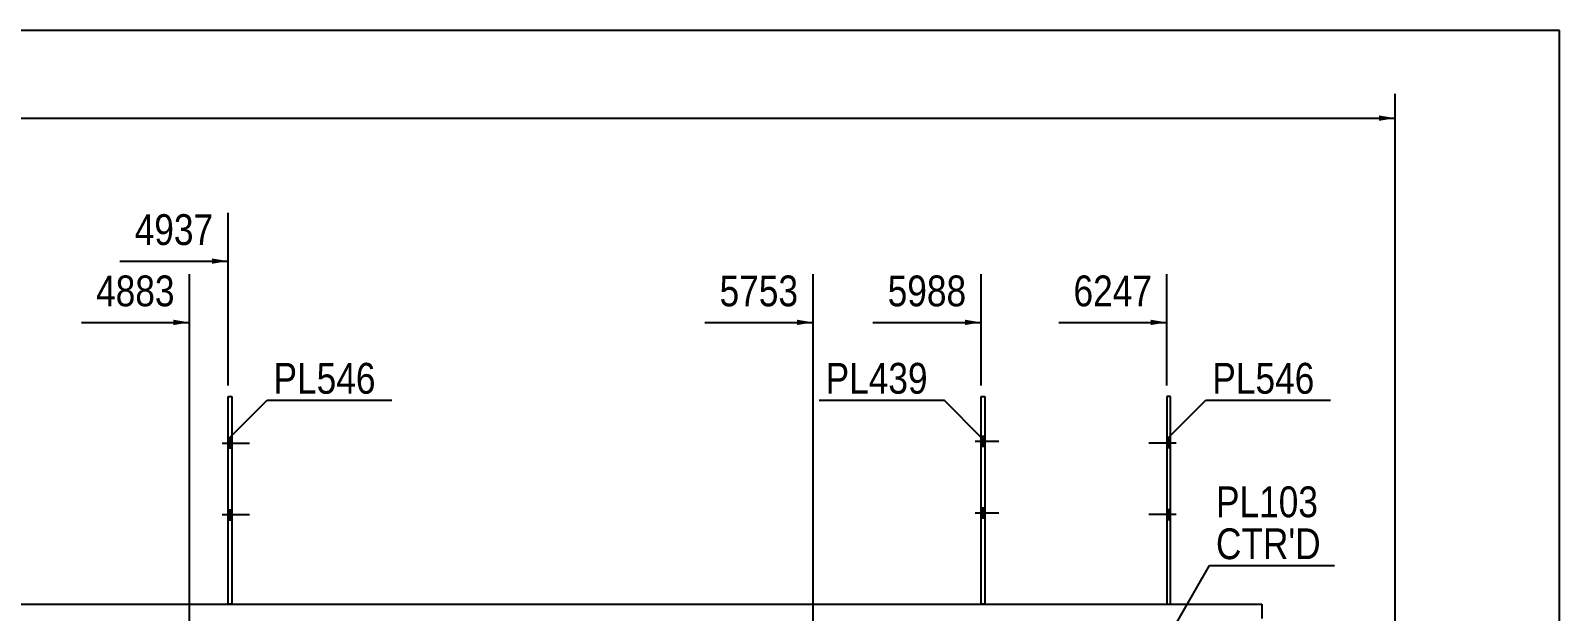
# Model space of a CAD drawing. Header units: millimetres. Extents: x -351 to 51, y -182 to 95.
# Drawn here: x -90.9 to 51.3, y 40.7 to 94.7 of the extents above; entities that cross this region are included whole.
import ezdxf

# ---------------------------------------------------------------- set-up
doc = ezdxf.new("R2010")
doc.units = ezdxf.units.MM
doc.linetypes.add('DXK_LINE_DOT1', pattern=[1.8814, 0.9407, -0.9407])
doc.styles.add('Arial Narrow', font='ARIALN.TTF', dxfattribs={"height": 0.2})

# ---------------------------------------------------------------- blocks, each defined once
blk = doc.blocks.new('Unknown-623384879-1210')
at = {"color": 5, "linetype": 'Continuous'}
for p, q in [((51.31, 94.7), (-348.69, 94.7)), ((51.31, -182.3), (51.31, 94.7))]:
    blk.add_line(p, q, dxfattribs=at)
blk = doc.blocks.new('Bolt-623384879-1237 - 1231')
at = {"linetype": 'Continuous'}
for points in [[(-2.14, 56.03), (-2.14, 56.97), (-2.48, 56.97), (-2.48, 56.03)], [(-2.14, 56.03), (-2.14, 56.97), (-2.48, 56.97), (-2.48, 56.03)], [(-2.14, 49.37), (-2.14, 50.3), (-2.48, 50.3), (-2.48, 49.37)], [(-2.14, 49.37), (-2.14, 50.3), (-2.48, 50.3), (-2.48, 49.37)]]:
    blk.add_hatch(color=3, dxfattribs=at).paths.add_polyline_path(points)
at = {"color": 3, "linetype": 'Continuous'}
for p, q in [((-2.48, 56.97), (-2.14, 56.97)), ((-2.48, 56.97), (-2.14, 56.97)), ((-3.01, 56.5), (-0.81, 56.5)), ((-3.01, 56.5), (-0.81, 56.5)), ((-2.48, 56.03), (-2.14, 56.03)), ((-2.48, 56.03), (-2.14, 56.03)), ((-3.01, 49.83), (-0.81, 49.83)), ((-3.01, 49.83), (-0.81, 49.83)), ((-2.48, 50.3), (-2.14, 50.3)), ((-2.48, 50.3), (-2.14, 50.3)), ((-2.48, 49.37), (-2.14, 49.37)), ((-2.48, 49.37), (-2.14, 49.37))]:
    blk.add_line(p, q, dxfattribs=at)
blk = doc.blocks.new('Part-623384879-1281 - 1231')
at = {"color": 2, "linetype": 'Continuous'}
for p, q in [((-72.5, 41.33), (-72.5, 60.67)), ((-72.5, 60.67), (-72.16, 60.67)), ((-72.16, 60.67), (-72.16, 41.33))]:
    blk.add_line(p, q, dxfattribs=at)
at = {"color": 7, "linetype": 'DXK_LINE_DOT1'}
blk.add_line((-72.16, 41.33), (-72.5, 41.33), dxfattribs=at)
blk = doc.blocks.new('Part-623384879-1468 - 1231')
at = {"color": 2, "linetype": 'Continuous'}
for p, q in [((-191, 41.33), (23.64, 41.33)), ((23.64, 41.33), (23.64, 40))]:
    blk.add_line(p, q, dxfattribs=at)
blk = doc.blocks.new('Part-623384879-1821 - 1231')
at = {"color": 2, "linetype": 'Continuous'}
for p, q in [((15.14, 60.67), (14.81, 60.67)), ((14.81, 60.67), (14.81, 41.33)), ((15.14, 41.33), (15.14, 60.67))]:
    blk.add_line(p, q, dxfattribs=at)
at = {"color": 7, "linetype": 'DXK_LINE_DOT1'}
blk.add_line((14.81, 41.33), (15.14, 41.33), dxfattribs=at)
blk = doc.blocks.new('Part-623384879-1826 - 1231')
at = {"color": 2, "linetype": 'Continuous'}
for p, q in [((-2.48, 41.33), (-2.48, 60.67)), ((-2.48, 60.67), (-2.14, 60.67)), ((-2.14, 60.67), (-2.14, 41.33))]:
    blk.add_line(p, q, dxfattribs=at)
at = {"color": 7, "linetype": 'DXK_LINE_DOT1'}
blk.add_line((-2.14, 41.33), (-2.48, 41.33), dxfattribs=at)
blk = doc.blocks.new('Bolt-623384879-1945 - 1231')
at = {"linetype": 'Continuous'}
for points in [[(-72.16, 55.87), (-72.16, 56.8), (-72.5, 56.8), (-72.5, 55.87)], [(-72.16, 55.87), (-72.16, 56.8), (-72.5, 56.8), (-72.5, 55.87)], [(-72.16, 49.2), (-72.16, 50.13), (-72.5, 50.13), (-72.5, 49.2)], [(-72.16, 49.2), (-72.16, 50.13), (-72.5, 50.13), (-72.5, 49.2)]]:
    blk.add_hatch(color=3, dxfattribs=at).paths.add_polyline_path(points)
at = {"color": 3, "linetype": 'Continuous'}
for p, q in [((-73.03, 56.33), (-70.5, 56.33)), ((-73.03, 56.33), (-70.5, 56.33)), ((-72.5, 56.8), (-72.16, 56.8)), ((-72.5, 56.8), (-72.16, 56.8)), ((-72.5, 55.87), (-72.16, 55.87)), ((-72.5, 55.87), (-72.16, 55.87)), ((-72.5, 50.13), (-72.16, 50.13)), ((-72.5, 50.13), (-72.16, 50.13)), ((-73.03, 49.67), (-70.5, 49.67)), ((-73.03, 49.67), (-70.5, 49.67)), ((-72.5, 49.2), (-72.16, 49.2)), ((-72.5, 49.2), (-72.16, 49.2))]:
    blk.add_line(p, q, dxfattribs=at)
blk = doc.blocks.new('Bolt-623384879-9429 - 1231')
at = {"linetype": 'Continuous'}
for points in [[(15.14, 55.87), (15.14, 56.8), (14.81, 56.8), (14.81, 55.87)], [(15.14, 55.87), (15.14, 56.8), (14.81, 56.8), (14.81, 55.87)], [(15.14, 49.2), (15.14, 50.13), (14.81, 50.13), (14.81, 49.2)], [(15.14, 49.2), (15.14, 50.13), (14.81, 50.13), (14.81, 49.2)]]:
    blk.add_hatch(color=3, dxfattribs=at).paths.add_polyline_path(points)
at = {"color": 3, "linetype": 'Continuous'}
for p, q in [((15.67, 56.33), (13.14, 56.33)), ((15.67, 56.33), (13.14, 56.33)), ((15.14, 56.8), (14.81, 56.8)), ((15.14, 56.8), (14.81, 56.8)), ((15.14, 55.87), (14.81, 55.87)), ((15.14, 55.87), (14.81, 55.87)), ((15.14, 50.13), (14.81, 50.13)), ((15.14, 50.13), (14.81, 50.13)), ((15.67, 49.67), (13.14, 49.67)), ((15.67, 49.67), (13.14, 49.67)), ((15.14, 49.2), (14.81, 49.2)), ((15.14, 49.2), (14.81, 49.2))]:
    blk.add_line(p, q, dxfattribs=at)
blk = doc.blocks.new('StraightDimension-623384879-2217 - 1231')
at = {"linetype": 'Continuous'}
blk.add_hatch(color=7, dxfattribs=at).paths.add_polyline_path([(34.53, 86.8), (36.03, 86.55), (34.53, 86.3)])
at = {"color": 7, "linetype": 'Continuous'}
for p, q in [((36.03, -22.85), (36.03, 88.8)), ((-326.82, 86.55), (36.03, 86.55))]:
    blk.add_line(p, q, dxfattribs=at)
blk = doc.blocks.new('StraightDimension-623384879-11031 - 1231')
at = {"linetype": 'Continuous'}
blk.add_hatch(color=7, dxfattribs=at).paths.add_polyline_path([(13.31, 67.8), (14.81, 67.55), (13.31, 67.3)])
at = {"color": 7, "linetype": 'Continuous'}
for p, q in [((14.81, 61.67), (14.81, 72.05)), ((4.75, 67.55), (14.81, 67.55))]:
    blk.add_line(p, q, dxfattribs=at)
at = {"color": 0}
blk.add_wipeout([(14.03, 68.45), (14.03, 72.65), (5.52, 72.65), (5.52, 68.45)], dxfattribs=at)
at = {"color": 3, "style": 'Arial Narrow'}
blk.add_text('6247', height=2.863, dxfattribs=at).set_placement((6.12, 69.05))
blk = doc.blocks.new('StraightDimension-623384879-11032 - 1231')
at = {"linetype": 'Continuous'}
blk.add_hatch(color=7, dxfattribs=at).paths.add_polyline_path([(-3.98, 67.8), (-2.48, 67.55), (-3.98, 67.3)])
at = {"color": 7, "linetype": 'Continuous'}
for p, q in [((-2.48, 61.67), (-2.48, 72.05)), ((-12.54, 67.55), (-2.48, 67.55))]:
    blk.add_line(p, q, dxfattribs=at)
at = {"color": 0}
blk.add_wipeout([(-3.25, 68.45), (-3.25, 72.65), (-11.76, 72.65), (-11.76, 68.45)], dxfattribs=at)
at = {"color": 3, "style": 'Arial Narrow'}
blk.add_text('5988', height=2.863, dxfattribs=at).set_placement((-11.16, 69.05))
blk = doc.blocks.new('StraightDimension-623384879-11033 - 1231')
at = {"linetype": 'Continuous'}
blk.add_hatch(color=7, dxfattribs=at).paths.add_polyline_path([(-19.6, 67.8), (-18.1, 67.55), (-19.6, 67.3)])
at = {"color": 7, "linetype": 'Continuous'}
for p, q in [((-18.1, 27.33), (-18.1, 72.05)), ((-28.16, 67.55), (-18.1, 67.55))]:
    blk.add_line(p, q, dxfattribs=at)
at = {"color": 0}
blk.add_wipeout([(-18.87, 68.45), (-18.87, 72.65), (-27.39, 72.65), (-27.39, 68.45)], dxfattribs=at)
at = {"color": 3, "style": 'Arial Narrow'}
blk.add_text('5753', height=2.863, dxfattribs=at).set_placement((-26.79, 69.05))
blk = doc.blocks.new('StraightDimension-623384879-11034 - 1231')
at = {"linetype": 'Continuous'}
blk.add_hatch(color=7, dxfattribs=at).paths.add_polyline_path([(-74, 73.5), (-72.5, 73.25), (-74, 73)])
at = {"color": 7, "linetype": 'Continuous'}
for p, q in [((-72.5, 61.67), (-72.5, 77.75)), ((-82.56, 73.25), (-72.5, 73.25))]:
    blk.add_line(p, q, dxfattribs=at)
at = {"color": 0}
blk.add_wipeout([(-73.27, 74.15), (-73.27, 78.35), (-81.78, 78.35), (-81.78, 74.15)], dxfattribs=at)
at = {"color": 3, "style": 'Arial Narrow'}
blk.add_text('4937', height=2.863, dxfattribs=at).set_placement((-81.18, 74.75))
blk = doc.blocks.new('StraightDimension-623384879-11035 - 1231')
at = {"linetype": 'Continuous'}
blk.add_hatch(color=7, dxfattribs=at).paths.add_polyline_path([(-77.58, 67.8), (-76.08, 67.55), (-77.58, 67.3)])
at = {"color": 7, "linetype": 'Continuous'}
for p, q in [((-76.08, -39.48), (-76.08, 72.05)), ((-86.14, 67.55), (-76.08, 67.55))]:
    blk.add_line(p, q, dxfattribs=at)
at = {"color": 0}
blk.add_wipeout([(-76.86, 68.45), (-76.86, 72.65), (-85.37, 72.65), (-85.37, 68.45)], dxfattribs=at)
at = {"color": 3, "style": 'Arial Narrow'}
blk.add_text('4883', height=2.863, dxfattribs=at).set_placement((-84.77, 69.05))
blk = doc.blocks.new('Mark-623384879-1671 - 1231')
at = {"color": 0}
for points in [[(28.88, 49.43), (28.88, 52.43), (19.37, 52.43), (19.37, 49.43)], [(29.13, 45.53), (29.13, 48.53), (19.37, 48.53), (19.37, 45.53)]]:
    blk.add_wipeout(points, dxfattribs=at)
for points in [[(28.88, 49.43), (28.88, 52.43), (19.37, 52.43), (19.37, 49.43)], [(29.13, 45.53), (29.13, 48.53), (19.37, 48.53), (19.37, 45.53)]]:
    blk.add_wipeout(points, dxfattribs=at)
at = {"color": 7, "linetype": 'Continuous'}
for p, q in [((14.65, 37.74), (18.77, 44.93)), ((18.77, 44.93), (30.38, 44.93))]:
    blk.add_line(p, q, dxfattribs=at)
at = {"color": 3, "style": 'Arial Narrow'}
blk.add_text('PL103', height=2.863, dxfattribs=at).set_placement((19.37, 49.43))
at = {"color": 1, "style": 'Arial Narrow'}
blk.add_text("CTR'D", height=2.863, dxfattribs=at).set_placement((19.37, 45.53))
blk = doc.blocks.new('Mark-623384879-8802 - 1231')
at = {"color": 0}
blk.add_wipeout([(-58.77, 60.92), (-58.77, 63.92), (-68.27, 63.92), (-68.27, 60.92)], dxfattribs=at)
blk.add_wipeout([(-58.77, 60.92), (-58.77, 63.92), (-68.27, 63.92), (-68.27, 60.92)], dxfattribs=at)
at = {"color": 7, "linetype": 'Continuous'}
for p, q in [((-72.41, 56.78), (-68.87, 60.32)), ((-68.87, 60.32), (-57.27, 60.32))]:
    blk.add_line(p, q, dxfattribs=at)
at = {"color": 3, "style": 'Arial Narrow'}
blk.add_text('PL546', height=2.863, dxfattribs=at).set_placement((-68.27, 60.92))
blk = doc.blocks.new('Mark-623384879-8806 - 1231')
at = {"color": 7, "linetype": 'Continuous'}
blk.add_line((-2.39, 56.78), (-5.92, 60.32), dxfattribs=at)
at = {"color": 0}
blk.add_wipeout([(-7.42, 60.92), (-7.42, 63.92), (-16.93, 63.92), (-16.93, 60.92)], dxfattribs=at)
blk.add_wipeout([(-7.42, 60.92), (-7.42, 63.92), (-16.93, 63.92), (-16.93, 60.92)], dxfattribs=at)
at = {"color": 7, "linetype": 'Continuous'}
blk.add_line((-17.53, 60.32), (-5.92, 60.32), dxfattribs=at)
at = {"color": 3, "style": 'Arial Narrow'}
blk.add_text('PL439', height=2.863, dxfattribs=at).set_placement((-16.93, 60.92))
blk = doc.blocks.new('Mark-623384879-8810 - 1231')
at = {"color": 0}
blk.add_wipeout([(28.53, 60.92), (28.53, 63.92), (19.03, 63.92), (19.03, 60.92)], dxfattribs=at)
blk.add_wipeout([(28.53, 60.92), (28.53, 63.92), (19.03, 63.92), (19.03, 60.92)], dxfattribs=at)
at = {"color": 7, "linetype": 'Continuous'}
for p, q in [((14.89, 56.78), (18.43, 60.32)), ((18.43, 60.32), (30.03, 60.32))]:
    blk.add_line(p, q, dxfattribs=at)
at = {"color": 3, "style": 'Arial Narrow'}
blk.add_text('PL546', height=2.863, dxfattribs=at).set_placement((19.03, 60.92))

msp = doc.modelspace()

# ---------------------------------------------------------------- block references
for name in ['Unknown-623384879-1210', 'Part-623384879-1281 - 1231', 'Part-623384879-1826 - 1231', 'Part-623384879-1821 - 1231', 'Bolt-623384879-1237 - 1231', 'Bolt-623384879-1945 - 1231', 'Bolt-623384879-9429 - 1231', 'Part-623384879-1468 - 1231']:
    msp.add_blockref(name, (0, 0))

# ---------------------------------------------------------------- next in the draw order: block references
msp.add_blockref('StraightDimension-623384879-2217 - 1231', (0, 0))

# ---------------------------------------------------------------- next in the draw order: block references
for name in ['StraightDimension-623384879-11034 - 1231', 'StraightDimension-623384879-11033 - 1231', 'StraightDimension-623384879-11032 - 1231', 'StraightDimension-623384879-11031 - 1231', 'Mark-623384879-1671 - 1231']:
    msp.add_blockref(name, (0, 0))

# ---------------------------------------------------------------- next in the draw order: block references
for name in ['StraightDimension-623384879-11035 - 1231', 'Mark-623384879-8802 - 1231', 'Mark-623384879-8806 - 1231', 'Mark-623384879-8810 - 1231']:
    msp.add_blockref(name, (0, 0))

doc.saveas('drawing.dxf')
